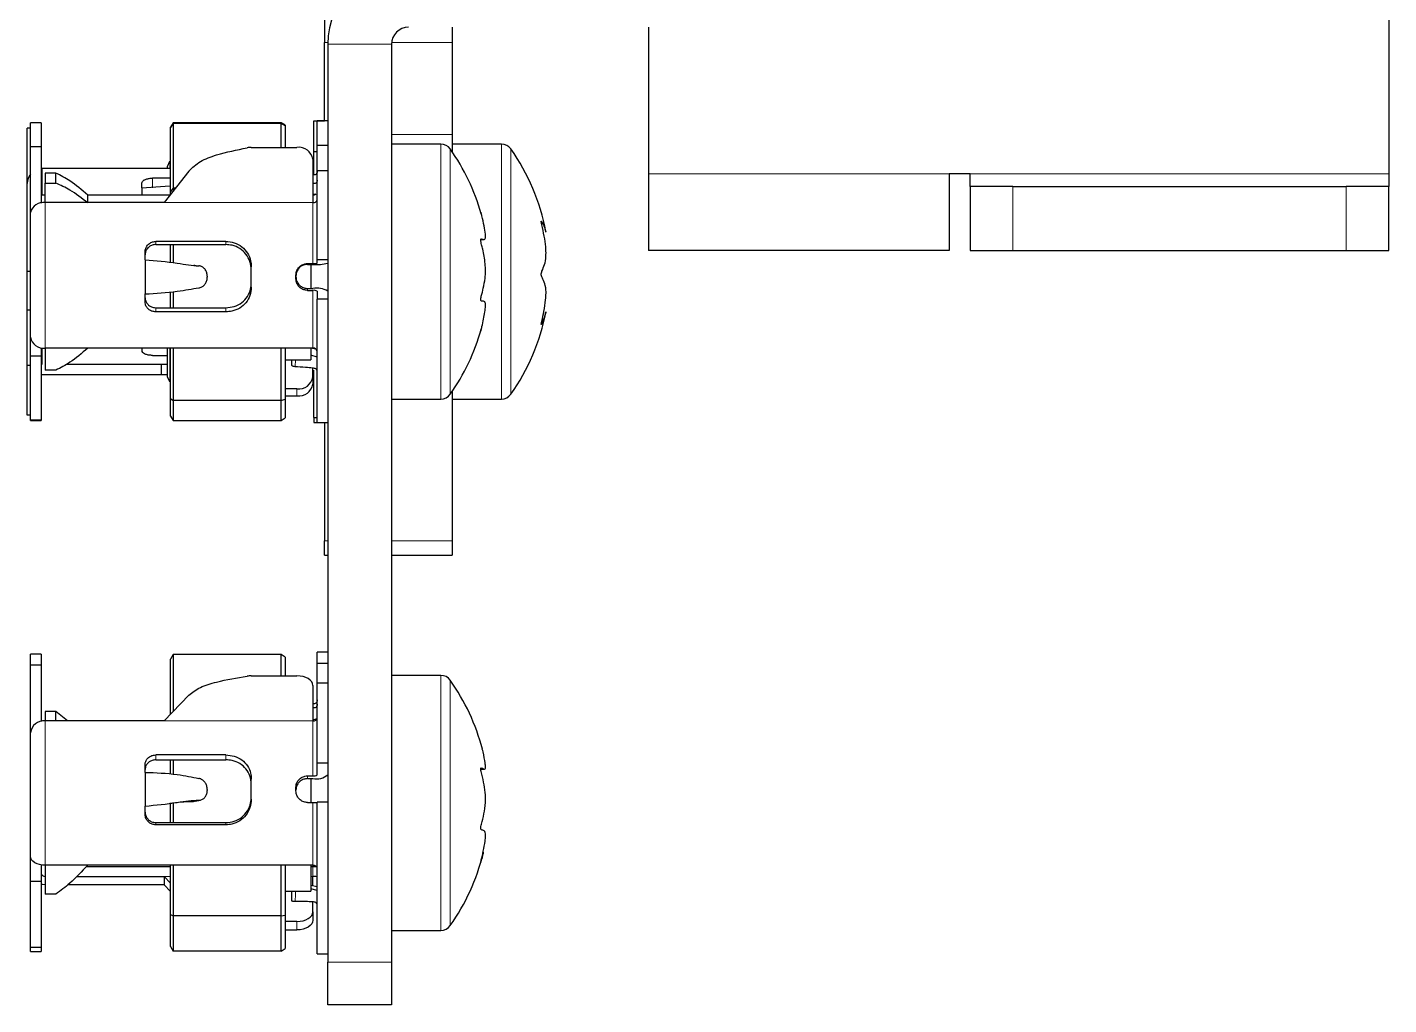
# Model space of a CAD drawing. Header units: millimetres. Extents: x -656 to 1253, y 650 to 1898.
# Drawn here: x -571.9 to -507.8, y 649.6 to 695.6 of the extents above; entities that cross this region are included whole.
import ezdxf

# ---------------------------------------------------------------- set-up
doc = ezdxf.new("R2010")
doc.units = ezdxf.units.MM

msp = doc.modelspace()

# ---------------------------------------------------------------- linework, layer by layer
at = {"color": 7, "linetype": 'Continuous', "lineweight": 25}
for p, q in [((-507.765, 702.131), (-507.765, 688.731)), ((-557.865, 699.525), (-557.865, 694.908)), ((-551.865, 695.631), (-551.865, 694.908)), ((-542.615, 695.631), (-542.615, 688.731)), ((-557.865, 691.231), (-557.865, 694.908)), ((-551.865, 694.908), (-551.865, 690.578)), ((-557.715, 694.831), (-557.715, 651.631)), ((-554.715, 694.831), (-554.715, 651.631)), ((-571.215, 691.131), (-571.715, 691.131)), ((-571.715, 690.011), (-571.715, 691.131)), ((-571.215, 691.131), (-571.215, 690.011)), ((-564.999, 691.131), (-565.115, 690.931)), ((-564.999, 691.095), (-565.115, 690.909)), ((-559.915, 691.131), (-564.999, 691.131)), ((-564.999, 691.131), (-564.999, 691.095)), ((-564.999, 691.095), (-564.999, 688.051)), ((-559.915, 691.095), (-564.999, 691.095)), ((-559.715, 691.016), (-559.915, 691.131)), ((-559.915, 691.095), (-559.915, 691.131)), ((-559.915, 689.978), (-559.915, 691.095)), ((-559.715, 690.988), (-559.915, 691.095)), ((-559.715, 691.016), (-559.715, 690.988)), ((-558.365, 691.231), (-557.865, 691.231)), ((-558.365, 689.764), (-558.365, 691.231)), ((-557.715, 691.231), (-558.215, 691.231)), ((-558.215, 690.087), (-558.215, 691.231)), ((-571.715, 690.889), (-571.865, 690.889)), ((-571.865, 688.281), (-571.865, 690.889)), ((-565.115, 690.909), (-565.115, 690.931)), ((-565.115, 687.897), (-565.115, 690.909)), ((-559.715, 690.988), (-559.715, 689.978)), ((-551.865, 690.578), (-551.865, 689.783)), ((-571.215, 690.011), (-571.715, 690.011)), ((-571.715, 687.004), (-571.715, 690.011)), ((-571.215, 690.011), (-571.215, 687.358)), ((-561.316, 689.978), (-559.165, 689.978)), ((-558.365, 688.681), (-558.365, 689.764)), ((-558.215, 689.764), (-558.365, 689.764)), ((-558.215, 690.087), (-557.715, 690.087)), ((-558.215, 688.884), (-558.215, 690.087)), ((-552.39, 690.131), (-554.715, 690.131)), ((-549.54, 690.131), (-551.865, 690.131)), ((-565.265, 689.077), (-565.149, 689.324)), ((-565.265, 688.981), (-565.265, 689.077)), ((-565.149, 689.324), (-565.149, 688.981)), ((-565.115, 689.324), (-565.149, 689.324)), ((-558.415, 689.421), (-558.415, 687.378)), ((-571.165, 688.981), (-571.215, 688.979)), ((-565.565, 688.981), (-571.165, 688.981)), ((-570.515, 688.769), (-571.015, 688.769)), ((-571.015, 688.769), (-571.015, 688.291)), ((-570.515, 688.291), (-570.515, 688.769)), ((-565.115, 688.527), (-565.965, 688.527)), ((-565.115, 688.981), (-565.565, 688.981)), ((-564.26, 688.864), (-565.415, 687.378)), ((-558.215, 684.691), (-558.215, 688.884)), ((-558.215, 688.884), (-557.715, 688.884)), ((-542.615, 688.731), (-542.615, 685.131)), ((-527.465, 688.731), (-528.465, 688.731)), ((-528.465, 688.731), (-528.465, 685.131)), ((-527.465, 688.131), (-527.465, 688.731)), ((-507.765, 688.731), (-507.765, 688.131)), ((-571.865, 684.131), (-571.865, 688.281)), ((-571.015, 688.291), (-570.515, 688.291)), ((-566.465, 688.079), (-566.465, 688.292)), ((-566.465, 688.079), (-565.149, 688.163)), ((-566.465, 688.079), (-566.465, 687.734)), ((-564.999, 688.051), (-565.115, 687.897)), ((-565.115, 687.734), (-565.115, 687.897)), ((-564.999, 688.051), (-564.999, 687.912)), ((-564.892, 688.051), (-564.999, 688.051)), ((-527.465, 688.131), (-527.465, 685.131)), ((-525.465, 688.131), (-527.465, 688.131)), ((-525.465, 688.131), (-509.765, 688.131)), ((-507.765, 688.131), (-509.765, 688.131)), ((-507.765, 685.131), (-507.765, 688.131)), ((-565.415, 687.378), (-571.015, 687.378)), ((-569.015, 687.378), (-569.015, 687.734)), ((-565.138, 687.734), (-569.015, 687.734)), ((-558.27, 687.782), (-558.415, 687.756)), ((-571.7, 687.004), (-571.715, 687.004)), ((-571.715, 686.909), (-571.715, 687.004)), ((-571.715, 681.048), (-571.715, 686.909)), ((-562.515, 685.551), (-565.815, 685.551)), ((-565.815, 685.404), (-562.515, 685.404)), ((-565.115, 684.571), (-565.115, 685.404)), ((-564.999, 685.404), (-564.999, 684.558)), ((-550.491, 685.647), (-550.356, 685.647)), ((-566.315, 684.681), (-566.315, 685.065)), ((-566.315, 684.681), (-566.315, 683.084)), ((-557.715, 684.691), (-558.215, 684.691)), ((-558.215, 684.529), (-558.215, 684.691)), ((-528.465, 685.131), (-542.615, 685.131)), ((-527.465, 685.131), (-525.465, 685.131)), ((-525.465, 685.131), (-509.765, 685.131)), ((-509.765, 685.131), (-507.765, 685.131)), ((-571.715, 684.131), (-571.865, 684.131)), ((-571.865, 682.325), (-571.865, 684.131)), ((-563.972, 684.416), (-564.029, 684.421)), ((-563.783, 684.401), (-563.792, 684.402)), ((-561.315, 683.401), (-561.315, 684.359)), ((-559.215, 683.795), (-559.215, 683.963)), ((-558.665, 684.513), (-558.415, 684.513)), ((-558.665, 684.474), (-558.415, 684.474)), ((-558.515, 684.474), (-558.515, 683.34)), ((-563.388, 683.915), (-563.388, 683.875)), ((-558.665, 683.34), (-558.415, 683.34)), ((-566.315, 682.708), (-566.315, 683.084)), ((-565.115, 682.433), (-565.115, 683.163)), ((-564.999, 683.177), (-564.999, 682.433)), ((-558.665, 683.249), (-558.415, 683.249)), ((-558.215, 683.213), (-558.215, 682.84)), ((-558.215, 677.031), (-558.215, 682.84)), ((-557.715, 682.84), (-558.215, 682.84)), ((-571.715, 682.325), (-571.865, 682.325)), ((-571.865, 679.715), (-571.865, 682.325)), ((-565.815, 682.433), (-562.515, 682.433)), ((-562.515, 682.238), (-565.815, 682.238)), ((-571.715, 680.146), (-571.715, 681.048)), ((-571.215, 680.146), (-571.715, 680.146)), ((-571.715, 677.14), (-571.715, 680.146)), ((-571.215, 680.55), (-571.215, 680.146)), ((-571.215, 680.146), (-571.215, 677.14)), ((-569.015, 680.528), (-571.015, 680.528)), ((-558.415, 680.528), (-569.015, 680.528)), ((-566.465, 680.528), (-566.465, 680.426)), ((-565.965, 680.189), (-565.265, 680.189)), ((-565.265, 679.185), (-565.265, 680.528)), ((-565.149, 680.543), (-565.149, 678.938)), ((-565.115, 680.499), (-565.138, 680.528)), ((-565.115, 678.166), (-565.115, 680.528)), ((-564.999, 680.528), (-564.999, 678.063)), ((-559.915, 678.063), (-559.915, 680.528)), ((-559.715, 680.528), (-559.715, 678.122)), ((-558.515, 680.528), (-558.515, 679.981)), ((-558.215, 680.47), (-558.515, 680.525)), ((-558.215, 680.106), (-558.515, 680.201)), ((-558.415, 680.507), (-558.415, 680.528)), ((-571.865, 677.373), (-571.865, 679.715)), ((-571.715, 679.715), (-571.865, 679.715)), ((-570.515, 679.494), (-571.015, 679.494)), ((-570.002, 679.781), (-565.565, 679.781)), ((-565.565, 679.781), (-565.565, 679.281)), ((-565.565, 679.781), (-565.265, 679.781)), ((-559.715, 679.981), (-558.515, 679.981)), ((-558.415, 679.176), (-558.415, 679.587)), ((-558.365, 677.273), (-558.365, 679.501)), ((-571.165, 679.281), (-571.215, 679.283)), ((-565.565, 679.281), (-571.165, 679.281)), ((-565.265, 679.281), (-565.565, 679.281)), ((-565.149, 678.938), (-565.265, 679.185)), ((-565.115, 678.938), (-565.149, 678.938)), ((-558.415, 679.176), (-558.415, 678.842)), ((-559.165, 678.619), (-559.715, 678.619)), ((-559.715, 678.284), (-559.165, 678.284)), ((-551.865, 678.48), (-551.865, 671.461)), ((-565.115, 678.166), (-564.999, 678.063)), ((-565.115, 677.331), (-565.115, 678.166)), ((-559.915, 678.063), (-564.999, 678.063)), ((-564.999, 678.063), (-564.999, 677.131)), ((-559.915, 678.063), (-559.715, 678.122)), ((-559.915, 677.131), (-559.915, 678.063)), ((-559.715, 678.122), (-559.715, 677.247)), ((-554.715, 678.131), (-552.39, 678.131)), ((-551.865, 678.131), (-549.54, 678.131)), ((-571.715, 677.373), (-571.865, 677.373)), ((-571.215, 677.14), (-571.715, 677.14)), ((-571.715, 677.131), (-571.715, 677.14)), ((-571.715, 677.131), (-571.215, 677.131)), ((-571.215, 677.14), (-571.215, 677.131)), ((-565.115, 677.331), (-564.999, 677.131)), ((-564.999, 677.131), (-559.915, 677.131)), ((-559.915, 677.131), (-559.715, 677.247)), ((-558.365, 677.273), (-558.215, 677.273)), ((-558.365, 677.273), (-558.365, 677.031)), ((-558.365, 677.031), (-557.865, 677.031)), ((-558.215, 677.031), (-557.715, 677.031)), ((-557.865, 677.031), (-557.865, 671.461)), ((-557.865, 670.791), (-557.865, 671.461)), ((-551.865, 671.461), (-551.865, 670.791)), ((-557.865, 670.791), (-557.715, 670.791)), ((-554.715, 670.791), (-551.865, 670.791)), ((-571.215, 666.131), (-571.715, 666.131)), ((-571.715, 665.613), (-571.715, 666.131)), ((-571.215, 666.131), (-571.215, 665.613)), ((-564.999, 666.106), (-565.115, 665.893)), ((-564.999, 666.106), (-564.999, 663.426)), ((-559.915, 666.106), (-564.999, 666.106)), ((-559.915, 665.11), (-559.915, 666.106)), ((-559.715, 665.984), (-559.915, 666.106)), ((-557.715, 666.231), (-558.215, 666.231)), ((-558.215, 665.701), (-558.215, 666.231)), ((-571.215, 665.613), (-571.715, 665.613)), ((-571.715, 662.51), (-571.715, 665.613)), ((-571.215, 665.613), (-571.215, 662.967)), ((-565.115, 663.305), (-565.115, 665.893)), ((-559.715, 665.984), (-559.715, 665.11)), ((-558.215, 665.701), (-557.715, 665.701)), ((-558.215, 664.78), (-558.215, 665.701)), ((-561.316, 665.11), (-559.165, 665.11)), ((-558.215, 660.994), (-558.215, 664.78)), ((-558.215, 664.78), (-557.715, 664.78)), ((-552.39, 665.131), (-554.715, 665.131)), ((-564.26, 664.201), (-565.415, 662.99)), ((-558.415, 664.656), (-558.415, 662.99)), ((-570.515, 663.425), (-571.015, 663.425)), ((-571.015, 663.425), (-571.015, 662.982)), ((-565.415, 662.99), (-571.015, 662.99)), ((-570.515, 662.982), (-570.515, 663.425)), ((-569.965, 662.99), (-570.515, 663.425)), ((-558.215, 663.083), (-558.386, 663.043)), ((-571.708, 662.51), (-571.715, 662.51)), ((-571.715, 662.433), (-571.715, 662.51)), ((-571.715, 656.617), (-571.715, 662.433)), ((-566.315, 660.566), (-566.315, 660.932)), ((-562.515, 661.387), (-565.815, 661.387)), ((-565.815, 661.154), (-562.515, 661.154)), ((-565.115, 660.513), (-565.115, 661.154)), ((-564.999, 661.154), (-564.999, 660.505)), ((-557.715, 660.994), (-558.215, 660.994)), ((-558.215, 660.456), (-558.215, 660.994)), ((-566.315, 660.566), (-566.315, 658.98)), ((-561.315, 659.304), (-561.315, 660.254)), ((-558.665, 660.404), (-558.415, 660.404)), ((-558.665, 660.273), (-558.415, 660.273)), ((-558.515, 660.273), (-558.515, 659.115)), ((-550.514, 660.72), (-550.339, 660.72)), ((-563.388, 659.76), (-563.388, 659.72)), ((-559.215, 659.699), (-559.215, 659.865)), ((-566.315, 658.593), (-566.315, 658.98)), ((-565.115, 658.205), (-565.115, 659.14)), ((-564.999, 659.133), (-564.999, 658.205)), ((-563.957, 659.21), (-563.711, 659.265)), ((-558.665, 659.149), (-558.415, 659.149)), ((-557.715, 659.157), (-558.215, 659.157)), ((-558.215, 652.031), (-558.215, 659.157)), ((-565.815, 658.205), (-562.515, 658.205)), ((-562.515, 658.099), (-565.815, 658.099)), ((-571.715, 655.431), (-571.715, 656.617)), ((-571.215, 656.211), (-571.215, 655.431)), ((-569.015, 656.193), (-571.015, 656.193)), ((-569.077, 656.131), (-565.115, 656.131)), ((-558.415, 656.193), (-569.015, 656.193)), ((-565.115, 653.875), (-565.115, 656.193)), ((-564.999, 656.193), (-564.999, 653.816)), ((-559.915, 653.816), (-559.915, 656.193)), ((-559.715, 656.193), (-559.715, 653.85)), ((-558.515, 656.193), (-558.515, 654.981)), ((-558.515, 656.131), (-558.241, 656.131)), ((-571.215, 655.431), (-571.715, 655.431)), ((-571.715, 652.327), (-571.715, 655.431)), ((-571.215, 655.431), (-571.215, 652.327)), ((-565.415, 655.273), (-569.965, 655.273)), ((-569.542, 655.67), (-565.415, 655.67)), ((-565.415, 655.67), (-565.115, 655.356)), ((-565.415, 655.67), (-565.415, 655.273)), ((-565.115, 654.958), (-565.415, 655.273)), ((-558.215, 655.18), (-558.515, 655.249)), ((-558.415, 655.226), (-558.415, 655.67)), ((-570.515, 654.838), (-571.015, 654.838)), ((-559.715, 654.981), (-558.515, 654.981)), ((-558.215, 655.006), (-558.515, 655.094)), ((-558.415, 654.004), (-558.415, 654.469)), ((-565.115, 653.875), (-564.999, 653.816)), ((-565.115, 652.369), (-565.115, 653.875)), ((-559.915, 653.816), (-559.715, 653.85)), ((-559.715, 653.85), (-559.715, 652.279)), ((-558.415, 654.004), (-558.415, 653.607)), ((-559.915, 653.816), (-564.999, 653.816)), ((-564.999, 653.816), (-564.999, 652.156)), ((-559.915, 652.156), (-559.915, 653.816)), ((-559.165, 653.55), (-559.715, 653.55)), ((-559.715, 653.152), (-559.165, 653.152)), ((-554.715, 653.131), (-552.39, 653.131)), ((-571.215, 652.327), (-571.715, 652.327)), ((-571.715, 652.131), (-571.715, 652.327)), ((-571.715, 652.131), (-571.215, 652.131)), ((-571.215, 652.327), (-571.215, 652.131)), ((-565.115, 652.369), (-564.999, 652.156)), ((-559.915, 652.156), (-564.999, 652.156)), ((-559.915, 652.156), (-559.715, 652.279)), ((-558.215, 652.031), (-557.715, 652.031)), ((-557.715, 649.631), (-557.715, 651.631)), ((-554.715, 651.631), (-554.715, 649.631)), ((-554.715, 649.631), (-557.715, 649.631))]:
    msp.add_line(p, q, dxfattribs=at)
at = {"color": 8, "linetype": 'Continuous', "lineweight": 18}
for p, q in [((-557.865, 694.908), (-557.714, 694.908)), ((-554.711, 694.908), (-551.865, 694.908)), ((-554.715, 694.831), (-557.715, 694.831)), ((-551.865, 690.578), (-554.715, 690.578)), ((-552.39, 690.131), (-552.39, 689.431)), ((-551.949, 689.903), (-551.949, 689.229)), ((-549.54, 690.131), (-549.54, 678.131)), ((-549.099, 689.903), (-549.099, 678.36)), ((-552.39, 689.431), (-552.39, 678.131)), ((-551.949, 689.229), (-551.949, 678.36)), ((-571.165, 688.981), (-571.165, 687.722)), ((-565.965, 688.527), (-565.965, 688.074)), ((-528.465, 688.731), (-542.615, 688.731)), ((-507.765, 688.731), (-527.465, 688.731)), ((-525.465, 685.131), (-525.465, 688.131)), ((-509.765, 688.131), (-509.765, 685.131)), ((-571.015, 687.378), (-571.015, 680.528)), ((-558.415, 687.378), (-565.415, 687.378)), ((-558.415, 684.513), (-558.415, 687.378)), ((-565.815, 685.551), (-565.815, 685.404)), ((-562.515, 685.404), (-562.515, 685.551)), ((-558.665, 684.513), (-558.665, 684.474)), ((-558.665, 683.34), (-558.665, 683.249)), ((-558.415, 680.528), (-558.415, 683.249)), ((-565.815, 682.433), (-565.815, 682.238)), ((-562.515, 682.238), (-562.515, 682.433)), ((-571.165, 680.54), (-571.165, 679.781)), ((-559.165, 678.284), (-559.165, 678.619)), ((-557.865, 671.461), (-557.715, 671.461)), ((-554.715, 671.461), (-551.865, 671.461)), ((-552.39, 665.131), (-552.39, 659.648)), ((-551.949, 664.903), (-551.949, 659.628)), ((-571.015, 662.99), (-571.015, 656.193)), ((-558.415, 662.99), (-565.415, 662.99)), ((-558.415, 660.404), (-558.415, 662.99)), ((-565.815, 661.387), (-565.815, 661.154)), ((-562.515, 661.154), (-562.515, 661.387)), ((-558.665, 660.404), (-558.665, 660.273)), ((-552.39, 659.648), (-552.39, 653.131)), ((-551.949, 659.628), (-551.949, 653.36)), ((-558.415, 656.193), (-558.415, 659.149)), ((-565.815, 658.205), (-565.815, 658.099)), ((-562.515, 658.099), (-562.515, 658.205)), ((-571.015, 656.193), (-571.015, 655.67)), ((-558.415, 655.67), (-558.415, 656.193)), ((-565.115, 655.67), (-565.415, 655.67)), ((-558.415, 655.67), (-558.515, 655.67)), ((-559.165, 653.152), (-559.165, 653.55)), ((-557.715, 651.631), (-554.715, 651.631))]:
    msp.add_line(p, q, dxfattribs=at)
at = {"color": 7, "linetype": 'Continuous', "lineweight": 25, "flags": 128}
for points in [[(-571.015, 687.734), (-571.152, 687.724), (-571.215, 687.713)], [(-571.215, 679.788), (-571.204, 679.785), (-571.165, 679.781)], [(-558.415, 664.656), (-558.429, 664.745), (-558.472, 664.83), (-558.541, 664.908), (-558.635, 664.977), (-558.748, 665.034), (-558.878, 665.076), (-559.019, 665.101), (-559.165, 665.11)], [(-571.015, 656.193), (-571.152, 656.201), (-571.283, 656.225), (-571.404, 656.264), (-571.51, 656.317), (-571.597, 656.381), (-571.662, 656.455), (-571.701, 656.534), (-571.715, 656.617)], [(-558.215, 656.072), (-558.219, 656.095), (-558.23, 656.118), (-558.249, 656.139), (-558.274, 656.157), (-558.304, 656.173), (-558.338, 656.184), (-558.376, 656.191), (-558.415, 656.193)], [(-571.015, 655.273), (-571.152, 655.283), (-571.215, 655.296)], [(-558.215, 655.647), (-558.278, 655.66), (-558.415, 655.67)], [(-559.165, 653.55), (-559.019, 653.559), (-558.878, 653.585), (-558.748, 653.627), (-558.635, 653.683), (-558.541, 653.752), (-558.472, 653.83), (-558.429, 653.916), (-558.415, 654.004)], [(-558.415, 653.607), (-558.429, 653.518), (-558.472, 653.433), (-558.541, 653.354), (-558.635, 653.285), (-558.748, 653.229), (-558.878, 653.187), (-559.019, 653.161), (-559.165, 653.152)]]:
    msp.add_lwpolyline(points, dxfattribs=at)
at = {"color": 8, "linetype": 'Continuous', "lineweight": 18, "flags": 128}
for points in [[(-559.237, 679.981), (-559.241, 679.894), (-559.25, 679.75), (-559.257, 679.658), (-559.257, 679.658), (-559.257, 679.658)], [(-559.23, 654.981), (-559.234, 654.883), (-559.241, 654.738), (-559.25, 654.588), (-559.257, 654.492), (-559.257, 654.492), (-559.257, 654.492)]]:
    msp.add_lwpolyline(points, dxfattribs=at)
at = {"color": 7, "linetype": 'Continuous', "lineweight": 25}
for centre, radius, start, end in [((-553.915, 694.831), 3.8, 90, 180), ((-553.915, 694.831), 0.8, 90, 180), ((-561.317, 688.982), 0.996, 89.96573, 101.24283), ((-559.081, 689.308), 0.676, 9.63694, 97.14426), ((-552.39, 689.591), 0.54, 35.25153, 90), ((-560.115, 684.131), 10, 15.8038, 35.25153), ((-549.54, 689.591), 0.54, 35.25153, 90), ((-557.265, 684.131), 10, 10.85413, 35.25153), ((-558.565, 689.181), 0.2, 318.59038, 0), ((-571.165, 688.281), 0.7, 141.78679, 180), ((-571.112, 686.765), 0.62, 81.04376, 166.55137), ((-558.41, 687.969), 0.234, 268.74113, 306.93082), ((-558.387, 687.553), 0.177, 261.04376, 346.55137), ((-558.365, 685.16), 0.648, 265.60416, 283.40633), ((-558.241, 686.736), 2.269, 265.60416, 283.40633), ((-558.246, 682.282), 1.071, 60.29019, 99.09044), ((-558.367, 682.947), 0.306, 60.29019, 99.09044), ((-557.265, 684.131), 10, 324.74847, 349.10281), ((-560.115, 684.131), 10, 324.74847, 344.24217), ((-571.093, 681.154), 0.63, 189.63694, 277.14426), ((-558.393, 680.349), 0.18, 9.63694, 97.14426), ((-559.081, 679.289), 0.676, 262.85574, 350.36306), ((-559.081, 678.955), 0.676, 262.85574, 350.36306), ((-558.565, 679.081), 0.2, 0, 41.40962), ((-552.39, 678.671), 0.54, 270, 324.74847), ((-549.54, 678.671), 0.54, 270, 324.74847), ((-561.317, 663.896), 1.214, 89.96029, 99.18959), ((-552.39, 664.591), 0.54, 35.25153, 90), ((-560.115, 659.131), 10, 14.61668, 35.25153), ((-571.079, 662.352), 0.641, 84.2482, 172.76341), ((-558.397, 663.172), 0.183, 264.2482, 352.76341), ((-558.368, 660.634), 0.235, 258.55237, 310.85275), ((-558.252, 661.077), 0.821, 258.55237, 310.85275), ((-558.365, 672.657), 13.508, 269.78792, 270.63627), ((-560.115, 659.131), 10, 324.74847, 346.16033), ((-571.033, 655.853), 0.183, 187.23659, 275.7518), ((-552.39, 653.671), 0.54, 270, 324.74847)]:
    msp.add_arc(centre, radius, start, end, dxfattribs=at)
for points, knots in [([(-564.26, 688.864), (-564.091, 689.023), (-563.74, 689.355), (-562.758, 689.704), (-561.995, 689.86), (-561.511, 689.959)], [0, 0, 0, 0, 0.254027, 0.526591, 1, 1, 1, 1]), ([(-569.015, 687.734), (-569.295, 687.974), (-569.795, 688.401), (-570.295, 688.656), (-570.515, 688.769)], [0, 0, 0, 0, 0.559911, 1, 1, 1, 1]), ([(-566.465, 688.292), (-566.459, 688.32), (-566.449, 688.377), (-566.363, 688.447), (-566.236, 688.497), (-566.096, 688.523), (-566.002, 688.526), (-565.965, 688.527)], [0, 0, 0, 0, 0.2143729, 0.4287785, 0.6425919, 0.8566662, 1, 1, 1, 1]), ([(-558.215, 688.855), (-558.216, 688.836), (-558.218, 688.797), (-558.235, 688.745), (-558.273, 688.692), (-558.345, 688.683), (-558.392, 688.677), (-558.415, 688.675)], [0, 0, 0, 0, 0.195353, 0.37764, 0.539051, 0.782239, 1, 1, 1, 1]), ([(-558.215, 688.441), (-558.216, 688.421), (-558.218, 688.383), (-558.235, 688.333), (-558.272, 688.285), (-558.342, 688.28), (-558.39, 688.28), (-558.415, 688.28)], [0, 0, 0, 0, 0.195302, 0.377541, 0.538909, 0.761383, 1, 1, 1, 1]), ([(-571.015, 687.363), (-571.015, 687.582), (-571.015, 687.974), (-571.015, 688.194), (-571.015, 688.291)], [0, 0, 0, 0, 0.559785, 1, 1, 1, 1]), ([(-569.015, 687.363), (-569.295, 687.582), (-569.795, 687.974), (-570.295, 688.194), (-570.515, 688.291)], [0, 0, 0, 0, 0.559868, 1, 1, 1, 1]), ([(-550.515, 682.818), (-550.515, 682.827), (-550.514, 682.846), (-550.505, 682.902), (-550.463, 683.082), (-550.382, 683.37), (-550.312, 683.755), (-550.284, 684.158), (-550.307, 684.648), (-550.383, 685.042), (-550.464, 685.361), (-550.496, 685.491), (-550.51, 685.561), (-550.515, 685.6), (-550.515, 685.624), (-550.513, 685.644), (-550.502, 685.669), (-550.445, 685.683), (-550.353, 685.629), (-550.287, 685.659), (-550.292, 685.911), (-550.353, 686.293), (-550.434, 686.642), (-550.492, 686.852), (-550.508, 686.908), (-550.514, 686.927), (-550.515, 686.931), (-550.514, 686.923), (-550.505, 686.892), (-550.491, 686.843), (-550.481, 686.8), (-550.478, 686.788)], [0, 0, 0, 0, 0.0040963, 0.0098577, 0.0258222, 0.0971808, 0.1820797, 0.2358475, 0.2900545, 0.4082326, 0.4470708, 0.4665323, 0.4763166, 0.4805406, 0.4848084, 0.4884734, 0.4949308, 0.5149282, 0.6082954, 0.7024868, 0.7577568, 0.8366357, 0.9250156, 0.9471184, 0.9582225, 0.9626906, 0.9672088, 0.9710668, 0.9768996, 0.9934874, 1, 1, 1, 1]), ([(-547.446, 682.243), (-547.446, 682.241), (-547.446, 682.231), (-547.505, 682.019), (-547.584, 681.793), (-547.642, 681.664), (-547.658, 681.638), (-547.664, 681.636), (-547.665, 681.645), (-547.664, 681.665), (-547.655, 681.713), (-547.61, 681.915), (-547.528, 682.284), (-547.459, 682.738), (-547.434, 683.131), (-547.459, 683.463), (-547.531, 683.667), (-547.612, 683.821), (-547.65, 683.909), (-547.661, 683.96), (-547.665, 683.989), (-547.665, 684.014), (-547.663, 684.043), (-547.652, 684.097), (-547.596, 684.251), (-547.504, 684.448), (-547.438, 684.771), (-547.442, 685.217), (-547.499, 685.689), (-547.577, 686.07), (-547.636, 686.33), (-547.657, 686.424), (-547.664, 686.476), (-547.665, 686.493), (-547.664, 686.503), (-547.656, 686.504), (-547.614, 686.442), (-547.531, 686.246), (-547.464, 686.059), (-547.435, 685.973), (-547.444, 686.008), (-547.446, 686.017)], [0, 0, 0, 0, 0.01333, 0.067717, 0.128655, 0.143895, 0.151551, 0.154632, 0.157747, 0.160407, 0.164429, 0.175866, 0.227214, 0.286665, 0.323257, 0.360059, 0.431776, 0.467167, 0.481776, 0.486361, 0.489306, 0.491814, 0.494316, 0.498755, 0.512464, 0.576388, 0.640841, 0.678897, 0.732261, 0.791575, 0.805079, 0.818709, 0.821775, 0.824341, 0.826909, 0.830823, 0.841608, 0.889694, 0.951161, 0.988147, 1, 1, 1, 1]), ([(-566.315, 685.065), (-566.309, 685.12), (-566.299, 685.23), (-566.213, 685.375), (-566.086, 685.484), (-565.946, 685.542), (-565.852, 685.548), (-565.815, 685.551)], [0, 0, 0, 0, 0.214373, 0.428779, 0.642592, 0.856666, 1, 1, 1, 1]), ([(-565.815, 685.404), (-565.871, 685.399), (-565.984, 685.389), (-566.133, 685.306), (-566.246, 685.183), (-566.306, 685.046), (-566.312, 684.955), (-566.315, 684.918)], [0, 0, 0, 0, 0.2143846, 0.4287723, 0.6430331, 0.8568019, 1, 1, 1, 1]), ([(-562.515, 685.551), (-562.38, 685.538), (-562.11, 685.513), (-561.751, 685.314), (-561.482, 685.018), (-561.336, 684.681), (-561.321, 684.454), (-561.315, 684.359)], [0, 0, 0, 0, 0.213238, 0.42649, 0.63916, 0.849598, 1, 1, 1, 1]), ([(-561.315, 684.208), (-561.327, 684.342), (-561.352, 684.611), (-561.55, 684.967), (-561.846, 685.233), (-562.185, 685.381), (-562.416, 685.398), (-562.515, 685.404)], [0, 0, 0, 0, 0.2123763, 0.4249789, 0.6334795, 0.8436094, 1, 1, 1, 1]), ([(-566.315, 684.681), (-565.816, 684.643), (-565.145, 684.592), (-564.251, 684.439), (-563.946, 684.414), (-563.791, 684.402)], [0, 0, 0, 0, 0.587693, 0.790818, 1, 1, 1, 1]), ([(-563.388, 683.915), (-563.393, 683.971), (-563.402, 684.083), (-563.478, 684.231), (-563.588, 684.341), (-563.701, 684.392), (-563.77, 684.399), (-563.791, 684.402)], [0, 0, 0, 0, 0.225883, 0.451767, 0.67765, 0.903524, 1, 1, 1, 1]), ([(-559.215, 683.963), (-559.209, 684.024), (-559.197, 684.148), (-559.103, 684.313), (-558.964, 684.437), (-558.809, 684.504), (-558.706, 684.511), (-558.665, 684.513)], [0, 0, 0, 0, 0.214305, 0.42865, 0.642279, 0.856223, 1, 1, 1, 1]), ([(-558.665, 684.474), (-558.727, 684.468), (-558.85, 684.456), (-559.015, 684.361), (-559.139, 684.222), (-559.205, 684.067), (-559.212, 683.964), (-559.215, 683.923)], [0, 0, 0, 0, 0.2143193, 0.4286424, 0.642812, 0.856387, 1, 1, 1, 1]), ([(-566.315, 683.084), (-565.816, 683.109), (-565.145, 683.143), (-564.251, 683.296), (-563.946, 683.342), (-563.791, 683.366)], [0, 0, 0, 0, 0.587693, 0.790818, 1, 1, 1, 1]), ([(-563.791, 683.366), (-563.742, 683.377), (-563.645, 683.4), (-563.52, 683.501), (-563.43, 683.638), (-563.392, 683.771), (-563.389, 683.851), (-563.388, 683.875)], [0, 0, 0, 0, 0.225867, 0.451734, 0.677598, 0.903479, 1, 1, 1, 1]), ([(-562.515, 682.433), (-562.38, 682.445), (-562.11, 682.469), (-561.751, 682.661), (-561.482, 682.949), (-561.336, 683.282), (-561.321, 683.508), (-561.315, 683.604)], [0, 0, 0, 0, 0.212875, 0.425767, 0.637937, 0.847353, 1, 1, 1, 1]), ([(-561.315, 683.401), (-561.327, 683.269), (-561.352, 683.003), (-561.552, 682.657), (-561.85, 682.4), (-562.188, 682.259), (-562.418, 682.244), (-562.515, 682.238)], [0, 0, 0, 0, 0.212833, 0.42585, 0.635542, 0.846587, 1, 1, 1, 1]), ([(-559.215, 683.887), (-559.209, 683.825), (-559.197, 683.702), (-559.103, 683.538), (-558.964, 683.415), (-558.809, 683.349), (-558.706, 683.343), (-558.665, 683.34)], [0, 0, 0, 0, 0.214211, 0.428471, 0.641842, 0.855602, 1, 1, 1, 1]), ([(-558.665, 683.249), (-558.727, 683.255), (-558.85, 683.267), (-559.015, 683.36), (-559.139, 683.498), (-559.205, 683.652), (-559.212, 683.754), (-559.215, 683.795)], [0, 0, 0, 0, 0.214393, 0.428789, 0.643061, 0.856854, 1, 1, 1, 1]), ([(-566.315, 682.904), (-566.309, 682.851), (-566.299, 682.743), (-566.213, 682.602), (-566.087, 682.497), (-565.946, 682.441), (-565.853, 682.435), (-565.815, 682.433)], [0, 0, 0, 0, 0.214295, 0.42863, 0.64223, 0.856153, 1, 1, 1, 1]), ([(-565.815, 682.238), (-565.871, 682.243), (-565.984, 682.253), (-566.133, 682.333), (-566.246, 682.451), (-566.306, 682.584), (-566.312, 682.672), (-566.315, 682.708)], [0, 0, 0, 0, 0.214445, 0.428893, 0.643239, 0.857188, 1, 1, 1, 1]), ([(-550.492, 681.412), (-550.496, 681.396), (-550.504, 681.368), (-550.512, 681.342), (-550.515, 681.332), (-550.515, 681.333), (-550.511, 681.349), (-550.493, 681.413), (-550.413, 681.717), (-550.327, 682.13), (-550.284, 682.526), (-550.303, 682.736), (-550.376, 682.739), (-550.448, 682.74), (-550.476, 682.746), (-550.495, 682.756), (-550.508, 682.772), (-550.514, 682.796), (-550.515, 682.811), (-550.515, 682.818)], [0, 0, 0, 0, 0.018644, 0.033299, 0.041271, 0.049309, 0.058384, 0.074671, 0.136829, 0.382246, 0.498195, 0.615626, 0.843525, 0.899785, 0.93556, 0.959105, 0.982786, 0.992239, 1, 1, 1, 1]), ([(-571.015, 680.528), (-571.015, 680.289), (-571.015, 679.861), (-571.015, 679.606), (-571.015, 679.494)], [0, 0, 0, 0, 0.559866, 1, 1, 1, 1]), ([(-569.015, 680.528), (-569.295, 680.289), (-569.795, 679.861), (-570.295, 679.606), (-570.515, 679.494)], [0, 0, 0, 0, 0.559911, 1, 1, 1, 1]), ([(-565.965, 680.189), (-566.021, 680.191), (-566.134, 680.196), (-566.283, 680.233), (-566.396, 680.291), (-566.456, 680.359), (-566.462, 680.407), (-566.465, 680.426)], [0, 0, 0, 0, 0.214385, 0.428772, 0.643033, 0.856802, 1, 1, 1, 1]), ([(-559.415, 679.727), (-559.415, 679.758), (-559.415, 679.837), (-559.415, 679.922), (-559.415, 679.976), (-559.415, 679.981)], [0, 0, 0, 0, 0.357966, 0.937989, 1, 1, 1, 1]), ([(-559.257, 679.658), (-559.281, 679.661), (-559.33, 679.666), (-559.383, 679.684), (-559.411, 679.706), (-559.414, 679.721), (-559.415, 679.727)], [0, 0, 0, 0, 0.266331, 0.548449, 0.829136, 1, 1, 1, 1]), ([(-558.215, 679.407), (-558.216, 679.427), (-558.218, 679.465), (-558.235, 679.518), (-558.273, 679.571), (-558.349, 679.58), (-558.51, 679.598), (-558.823, 679.628), (-559.092, 679.647), (-559.257, 679.658)], [0, 0, 0, 0, 0.052051, 0.100621, 0.143629, 0.208426, 0.277664, 0.558659, 1, 1, 1, 1]), ([(-564.26, 664.201), (-564.091, 664.332), (-563.74, 664.602), (-562.758, 664.887), (-561.995, 665.014), (-561.511, 665.095)], [0, 0, 0, 0, 0.254027, 0.526591, 1, 1, 1, 1]), ([(-558.215, 663.977), (-558.216, 663.956), (-558.218, 663.916), (-558.235, 663.861), (-558.273, 663.807), (-558.345, 663.799), (-558.392, 663.795), (-558.415, 663.793)], [0, 0, 0, 0, 0.195353, 0.37764, 0.539051, 0.782239, 1, 1, 1, 1]), ([(-558.215, 663.779), (-558.216, 663.758), (-558.218, 663.718), (-558.235, 663.664), (-558.272, 663.613), (-558.342, 663.606), (-558.39, 663.605), (-558.415, 663.604)], [0, 0, 0, 0, 0.195302, 0.377541, 0.538909, 0.761383, 1, 1, 1, 1]), ([(-550.515, 656.342), (-550.515, 656.343), (-550.514, 656.348), (-550.505, 656.382), (-550.463, 656.545), (-550.382, 656.883), (-550.312, 657.282), (-550.284, 657.598), (-550.307, 657.81), (-550.383, 657.835), (-550.464, 657.855), (-550.496, 657.876), (-550.51, 657.903), (-550.515, 657.928), (-550.515, 657.951), (-550.513, 657.982), (-550.502, 658.046), (-550.445, 658.266), (-550.353, 658.594), (-550.287, 659.058), (-550.292, 659.558), (-550.353, 660.011), (-550.434, 660.356), (-550.492, 660.59), (-550.508, 660.668), (-550.514, 660.711), (-550.515, 660.737), (-550.514, 660.758), (-550.505, 660.78), (-550.46, 660.79), (-550.378, 660.727), (-550.309, 660.703), (-550.284, 660.798), (-550.309, 661.068), (-550.37, 661.392), (-550.429, 661.615), (-550.441, 661.658)], [0, 0, 0, 0, 0.002947, 0.007093, 0.01858, 0.069926, 0.131014, 0.169702, 0.208706, 0.29374, 0.321686, 0.335689, 0.34273, 0.345769, 0.34884, 0.351477, 0.356123, 0.370512, 0.437694, 0.505469, 0.545238, 0.601994, 0.665587, 0.681491, 0.689481, 0.692696, 0.695947, 0.698723, 0.70292, 0.714856, 0.76844, 0.830481, 0.868668, 0.907073, 0.981915, 1, 1, 1, 1]), ([(-566.315, 660.932), (-566.309, 660.984), (-566.299, 661.088), (-566.213, 661.224), (-566.086, 661.325), (-565.946, 661.379), (-565.852, 661.384), (-565.815, 661.387)], [0, 0, 0, 0, 0.214373, 0.428779, 0.642592, 0.856666, 1, 1, 1, 1]), ([(-565.815, 661.154), (-565.871, 661.149), (-565.984, 661.139), (-566.133, 661.063), (-566.246, 660.948), (-566.306, 660.82), (-566.312, 660.733), (-566.315, 660.698)], [0, 0, 0, 0, 0.214385, 0.428772, 0.643033, 0.856802, 1, 1, 1, 1]), ([(-562.515, 661.387), (-562.38, 661.375), (-562.11, 661.352), (-561.751, 661.167), (-561.482, 660.888), (-561.336, 660.566), (-561.321, 660.346), (-561.315, 660.254)], [0, 0, 0, 0, 0.213238, 0.42649, 0.63916, 0.849598, 1, 1, 1, 1]), ([(-561.315, 660.013), (-561.327, 660.144), (-561.352, 660.406), (-561.55, 660.745), (-561.846, 660.995), (-562.185, 661.133), (-562.416, 661.148), (-562.515, 661.154)], [0, 0, 0, 0, 0.2123763, 0.4249789, 0.6334795, 0.8436094, 1, 1, 1, 1]), ([(-566.315, 660.566), (-565.816, 660.551), (-565.145, 660.53), (-564.251, 660.379), (-563.946, 660.316), (-563.791, 660.284)], [0, 0, 0, 0, 0.587693, 0.790818, 1, 1, 1, 1]), ([(-563.388, 659.76), (-563.393, 659.816), (-563.402, 659.928), (-563.478, 660.082), (-563.588, 660.203), (-563.701, 660.265), (-563.77, 660.279), (-563.791, 660.284)], [0, 0, 0, 0, 0.225883, 0.451767, 0.67765, 0.903524, 1, 1, 1, 1]), ([(-559.215, 659.865), (-559.209, 659.926), (-559.197, 660.048), (-559.103, 660.209), (-558.964, 660.33), (-558.809, 660.394), (-558.706, 660.401), (-558.665, 660.404)], [0, 0, 0, 0, 0.214305, 0.42865, 0.642279, 0.856223, 1, 1, 1, 1]), ([(-558.665, 660.273), (-558.727, 660.267), (-558.85, 660.255), (-559.015, 660.163), (-559.139, 660.027), (-559.205, 659.875), (-559.212, 659.774), (-559.215, 659.733)], [0, 0, 0, 0, 0.2143193, 0.4286424, 0.642812, 0.856387, 1, 1, 1, 1]), ([(-563.791, 659.256), (-563.742, 659.262), (-563.645, 659.274), (-563.52, 659.362), (-563.43, 659.489), (-563.392, 659.617), (-563.389, 659.696), (-563.388, 659.72)], [0, 0, 0, 0, 0.225867, 0.451734, 0.677598, 0.903479, 1, 1, 1, 1]), ([(-558.665, 659.149), (-558.727, 659.155), (-558.85, 659.167), (-559.015, 659.262), (-559.139, 659.401), (-559.205, 659.556), (-559.212, 659.658), (-559.215, 659.699)], [0, 0, 0, 0, 0.214393, 0.428789, 0.643061, 0.856854, 1, 1, 1, 1]), ([(-566.315, 658.98), (-565.816, 659.028), (-565.145, 659.093), (-564.251, 659.245), (-563.946, 659.252), (-563.791, 659.256)], [0, 0, 0, 0, 0.587693, 0.790818, 1, 1, 1, 1]), ([(-565.115, 659.12), (-565.078, 659.123), (-564.877, 659.143), (-564.479, 659.201), (-564.188, 659.2), (-564.041, 659.2)], [0, 0, 0, 0, 0.099559, 0.54474, 1, 1, 1, 1]), ([(-563.957, 659.212), (-563.962, 659.21), (-563.989, 659.199), (-564.018, 659.2), (-564.041, 659.2)], [0, 0, 0, 0, 0.191081, 1, 1, 1, 1]), ([(-562.515, 658.205), (-562.38, 658.218), (-562.11, 658.244), (-561.751, 658.447), (-561.482, 658.747), (-561.336, 659.089), (-561.321, 659.317), (-561.315, 659.414)], [0, 0, 0, 0, 0.212875, 0.425767, 0.637937, 0.847353, 1, 1, 1, 1]), ([(-561.315, 659.304), (-561.327, 659.169), (-561.352, 658.9), (-561.552, 658.541), (-561.85, 658.271), (-562.188, 658.122), (-562.418, 658.106), (-562.515, 658.099)], [0, 0, 0, 0, 0.212833, 0.42585, 0.635542, 0.846587, 1, 1, 1, 1]), ([(-566.315, 658.7), (-566.309, 658.644), (-566.299, 658.533), (-566.213, 658.385), (-566.087, 658.273), (-565.946, 658.214), (-565.853, 658.208), (-565.815, 658.205)], [0, 0, 0, 0, 0.214295, 0.42863, 0.64223, 0.856153, 1, 1, 1, 1]), ([(-565.815, 658.099), (-565.871, 658.104), (-565.984, 658.115), (-566.133, 658.2), (-566.246, 658.324), (-566.306, 658.463), (-566.312, 658.556), (-566.315, 658.593)], [0, 0, 0, 0, 0.214445, 0.428893, 0.643239, 0.857188, 1, 1, 1, 1]), ([(-550.395, 656.805), (-550.401, 656.77), (-550.416, 656.69), (-550.449, 656.568), (-550.476, 656.469), (-550.495, 656.402), (-550.508, 656.361), (-550.514, 656.342), (-550.515, 656.342), (-550.515, 656.342)], [0, 0, 0, 0, 0.210576, 0.494413, 0.674896, 0.793684, 0.913155, 0.960847, 1, 1, 1, 1]), ([(-571.015, 656.193), (-571.015, 655.899), (-571.015, 655.375), (-571.015, 655.002), (-571.015, 654.838)], [0, 0, 0, 0, 0.559866, 1, 1, 1, 1]), ([(-569.015, 656.193), (-569.295, 655.899), (-569.795, 655.375), (-570.295, 655.002), (-570.515, 654.838)], [0, 0, 0, 0, 0.559911, 1, 1, 1, 1]), ([(-559.415, 654.519), (-559.415, 654.551), (-559.415, 654.633), (-559.415, 654.765), (-559.415, 654.887), (-559.415, 654.959), (-559.415, 654.981)], [0, 0, 0, 0, 0.204402, 0.535601, 0.853111, 1, 1, 1, 1]), ([(-559.257, 654.492), (-559.281, 654.493), (-559.33, 654.493), (-559.383, 654.499), (-559.411, 654.509), (-559.414, 654.516), (-559.415, 654.519)], [0, 0, 0, 0, 0.266331, 0.548449, 0.829136, 1, 1, 1, 1]), ([(-558.215, 654.285), (-558.216, 654.306), (-558.218, 654.346), (-558.235, 654.401), (-558.273, 654.456), (-558.349, 654.464), (-558.51, 654.478), (-558.823, 654.494), (-559.092, 654.493), (-559.257, 654.492)], [0, 0, 0, 0, 0.052051, 0.100621, 0.143629, 0.208426, 0.277664, 0.558659, 1, 1, 1, 1])]:
    msp.add_open_spline(points, degree=3, knots=knots, dxfattribs=at)
at = {"color": 8, "linetype": 'Continuous', "lineweight": 18}
for points, knots in [([(-563.791, 684.402), (-563.833, 684.405), (-563.901, 684.411), (-563.984, 684.417), (-564.026, 684.42), (-564.041, 684.422)], [0, 0, 0, 0, 0.502362, 0.815418, 1, 1, 1, 1]), ([(-564.041, 659.2), (-564.021, 659.205), (-563.979, 659.214), (-563.911, 659.229), (-563.849, 659.243), (-563.807, 659.252), (-563.791, 659.256)], [0, 0, 0, 0, 0.246022, 0.497638, 0.810556, 1, 1, 1, 1])]:
    msp.add_open_spline(points, degree=3, knots=knots, dxfattribs=at)

doc.saveas('drawing.dxf')
